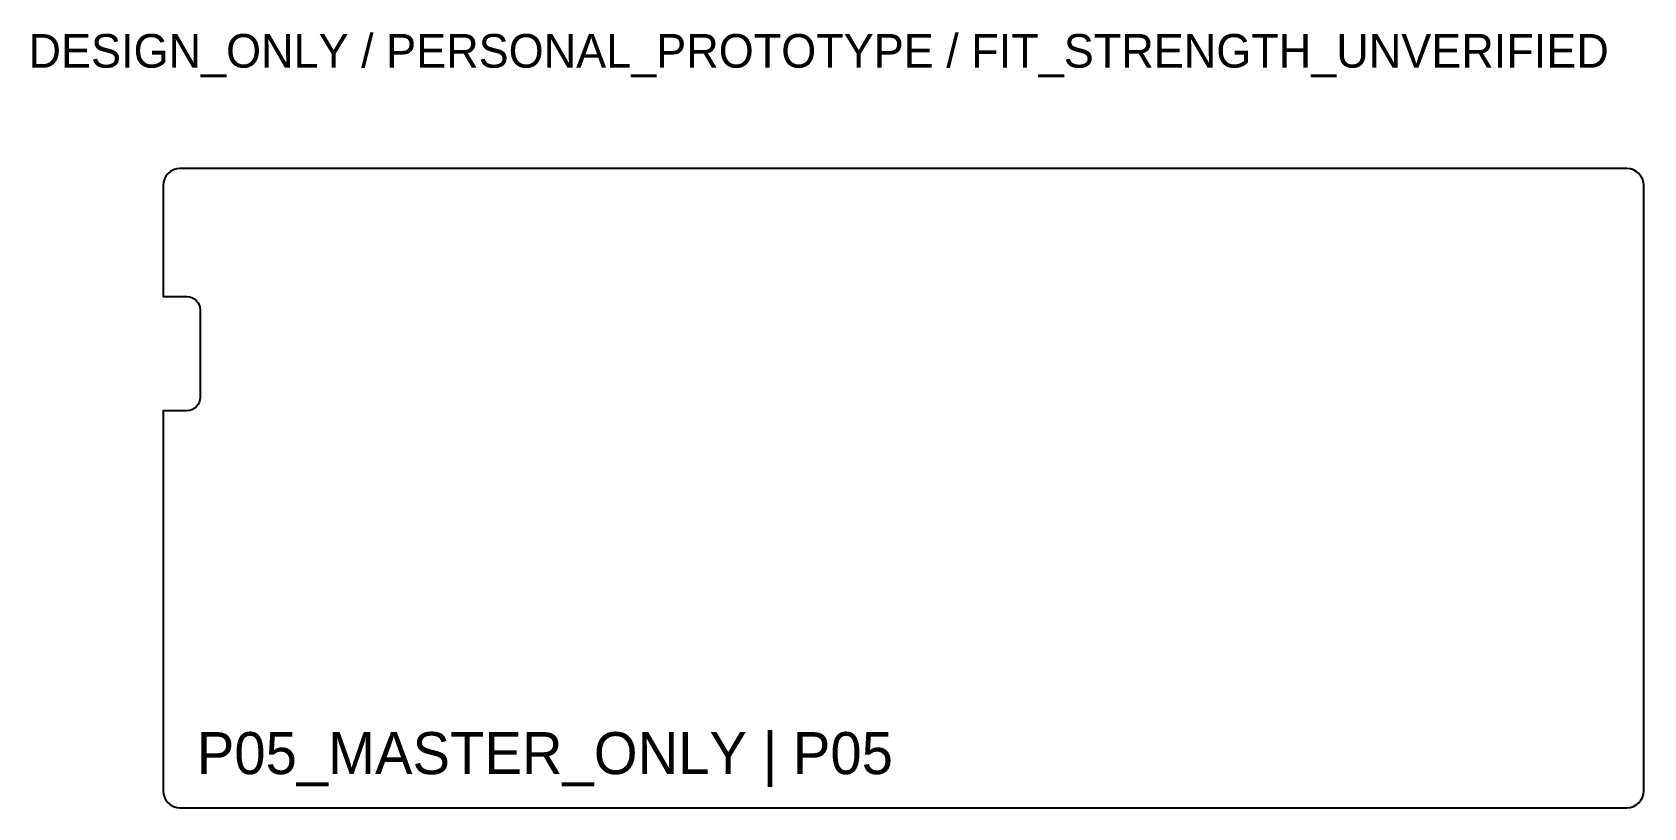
# Model space of a CAD drawing. Header units: millimetres. Extents: x 2.2 to 98, y 10 to 56.1.
import ezdxf

# ---------------------------------------------------------------- set-up
doc = ezdxf.new("R2010")
doc.units = ezdxf.units.MM
doc.layers.add('ANNOTATION_NOT_CUT', color=7, linetype='Continuous')
doc.layers.add('CUT_OUTER', color=1, linetype='Continuous')

msp = doc.modelspace()

# ---------------------------------------------------------------- linework, layer by layer
at = {"layer": 'CUT_OUTER'}
msp.add_lwpolyline([(11, 10), (97, 10), (97.19509, 10.019215), (97.382683, 10.07612), (97.55557, 10.16853), (97.707107, 10.292893), (97.83147, 10.44443), (97.92388, 10.617317), (97.980785, 10.80491), (98, 11), (98, 47), (97.980785, 47.19509), (97.92388, 47.382683), (97.83147, 47.55557), (97.707107, 47.707107), (97.55557, 47.83147), (97.382683, 47.92388), (97.19509, 47.980785), (97, 48), (11, 48), (10.80491, 47.980785), (10.617317, 47.92388), (10.44443, 47.83147), (10.292893, 47.707107), (10.16853, 47.55557), (10.07612, 47.382683), (10.019215, 47.19509), (10, 47), (10, 40.4), (11.4, 40.4), (11.556072, 40.384628), (11.706147, 40.339104), (11.844456, 40.265176), (11.965685, 40.165685), (12.065176, 40.044456), (12.139104, 39.906147), (12.184628, 39.756072), (12.2, 39.6), (12.2, 34.4), (12.184628, 34.243928), (12.139104, 34.093853), (12.065176, 33.955544), (11.965685, 33.834315), (11.844456, 33.734824), (11.706147, 33.660896), (11.556072, 33.615372), (11.4, 33.6), (10, 33.6), (10, 11), (10.019215, 10.80491), (10.07612, 10.617317), (10.16853, 10.44443), (10.292893, 10.292893), (10.44443, 10.16853), (10.617317, 10.07612), (10.80491, 10.019215)], close=True, dxfattribs=at)

# ---------------------------------------------------------------- texts
at = {"layer": 'ANNOTATION_NOT_CUT'}
for s, height, p in [('DESIGN_ONLY / PERSONAL_PROTOTYPE / FIT_STRENGTH_UNVERIFIED', 2, (2, 54)), ('P05_MASTER_ONLY | P05', 2.5, (12, 12))]:
    msp.add_text(s, height=height, dxfattribs=at).set_placement(p)

doc.saveas('drawing.dxf')
